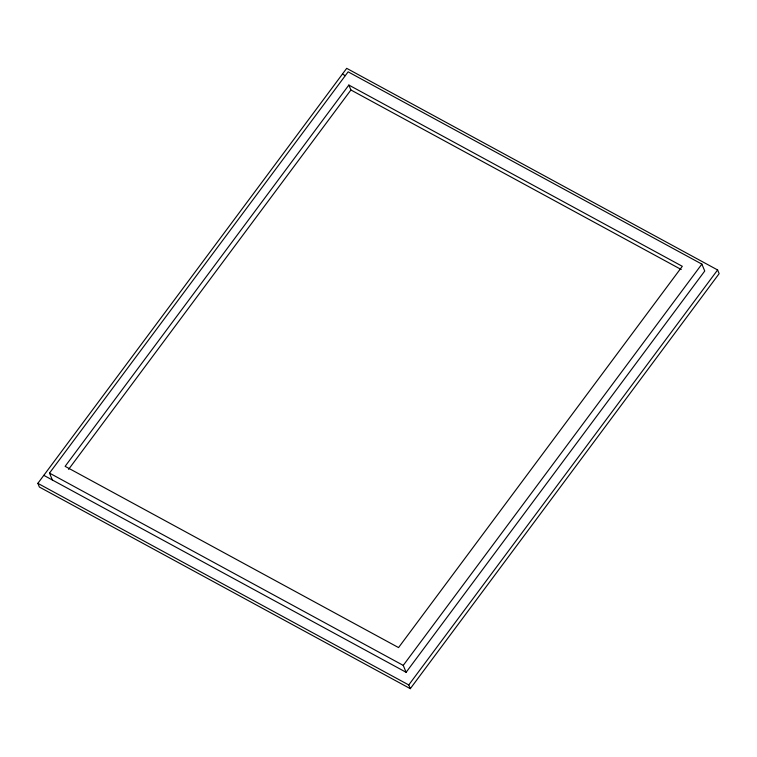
<?xml version="1.0" encoding="UTF-8"?>
<svg xmlns="http://www.w3.org/2000/svg" width="757" height="757" viewBox="0 0 757 757"><rect width="100%" height="100%" fill="white"/><g stroke="black" fill="none" stroke-linecap="round" stroke-linejoin="round"><path stroke-width="1.14" d="M37.85 483.345L346.697 68.338L717.608 269.956L719.15 273.656L410.303 688.662L39.392 487.044L37.85 483.345L408.761 684.953L410.303 688.662M52.375 480.004L49.498 473.097L348.125 71.839L701.871 264.117L704.748 271.025L406.121 672.292L43.802 475.349M348.863 85.058L65.121 466.34L398.551 647.576L682.303 266.303L348.863 85.058L350.917 89.988L681.234 269.53M68.575 469.368L350.917 89.988M406.121 672.292L403.244 665.384L701.871 264.117M408.761 684.953L717.608 269.956M342.429 74.082L345.287 75.634M49.498 473.097L403.244 665.384"/></g></svg>
